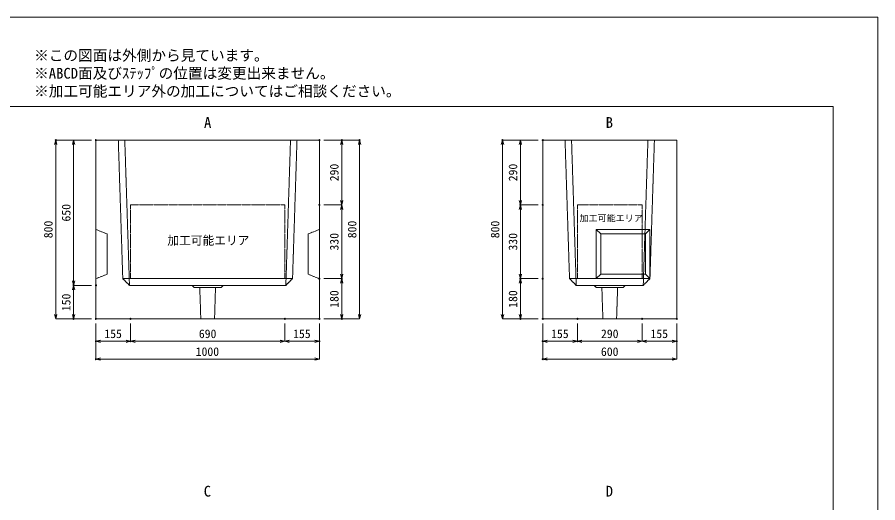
# Model space of a CAD drawing. Units: millimetres, scale not verified. Extents: x -2970 to 2970, y -2100 to 2100.
# Drawn here: x -883 to 2970, y -73 to 2100 of the extents above; entities that cross this region are included whole.
import ezdxf
from ezdxf.enums import TextEntityAlignment as Align

# ---------------------------------------------------------------- set-up
doc = ezdxf.new("R2010")
doc.units = ezdxf.units.MM
doc.header["$LTSCALE"] = 10
doc.header["$PDMODE"] = 32
doc.header["$PDSIZE"] = 5
doc.linetypes.add('LONG_DASHED1', pattern=[7, 6, -1])
doc.linetypes.add('LONG_DOUBLE_CHAIN', pattern=[21.8, 18, -1, 0.6, -0.6, 0.6, -1])
for name, color, linetype, lineweight in [('0-0_D-TTL', 7, 'Continuous', 9), ('0-1_Defpoints', 7, 'Continuous', 9), ('0-3_D-TTL-TXT', 7, 'Continuous', 9), ('0-4_D-STR-TXT', 7, 'Continuous', 9), ('0-5_D-STR-STR5', 1, 'LONG_DOUBLE_CHAIN', 9), ('0-6_D-STR-DIM', 3, 'Continuous', 9), ('0-7_0', 7, 'Continuous', 9), ('0-8_D-STR', 7, 'LONG_DASHED1', 9)]:
    doc.layers.add(name, color=color, linetype=linetype, lineweight=lineweight)
doc.styles.add('ＭＳ ゴシック', font='')
doc.styles.get('ＭＳ ゴシック').set_extended_font_data('MS Gothic')

# ---------------------------------------------------------------- blocks, each defined once
blk = doc.blocks.new('A$C4DE05FD1')
at = {"layer": '0-0_D-TTL', "color": 134}
for p, q in [((2000, 38000), (57400, 38000)), ((57400, 38000), (57400, 2000))]:
    blk.add_line(p, q, dxfattribs=at)
at = {"layer": '0-1_Defpoints', "color": 134}
for p, q in [((0, 42000), (59400, 42000)), ((59400, 42000), (59400, 0))]:
    blk.add_line(p, q, dxfattribs=at)
at = {"layer": '0-3_D-TTL-TXT', "style": 'ＭＳ ゴシック'}
for s, p in [('※この図面は外側から見ています。', (21630.5, 39907.8)), ('※ABCD面及びｽﾃｯﾌﾟの位置は変更出来ません。', (21630.5, 39107.8)), ('※加工可能エリア外の加工についてはご相談ください。', (21630.5, 38307.8))]:
    blk.add_text(s, height=481.1, dxfattribs=at).set_placement(p, align=Align.BOTTOM_LEFT)
blk = doc.blocks.new('_Open30')
at = {"layer": '0-7_0'}
blk.add_line((0, 0), (-10, 0), dxfattribs=at)
blk.add_lwpolyline([(-10, 2.679), (0, 0), (-10, -2.679)], dxfattribs=at)
blk = doc.blocks.new('A$C31CA379A')
at = {"layer": '0-4_D-STR-TXT', "style": 'ＭＳ ゴシック'}
for s, p in [('A', (-162.9, -1095.3)), ('B', (17819.3, -1095.3)), ('C', (-175.7, -17595.3)), ('D', (17819.3, -17595.3))]:
    blk.add_text(s, height=481.1, dxfattribs=at).set_placement(p, align=Align.BOTTOM_LEFT)
blk = doc.blocks.new('A$C642814E3')
at = {"layer": '0-5_D-STR-STR5'}
for points in [[(3450, -2900), (-3450, -2900), (-3450, -6200)], [(3450, -2900), (3450, -6200), (-3450, -6200)]]:
    blk.add_lwpolyline(points, dxfattribs=at)
at = {"layer": '0-8_D-STR', "linetype": 'Continuous'}
for p, q in [((-5000, 0), (-5000, -8000)), ((-5000, 0), (5000, 0)), ((5000, 0), (5000, -8000)), ((-5000, -8000), (5000, -8000))]:
    blk.add_line(p, q, dxfattribs=at)
at = {"layer": '0-8_D-STR'}
for p, q in [((-4000, 0), (-3800, -6200)), ((-3709.7, 0), (-3500, -6500)), ((3709.7, 0), (3500, -6500)), ((4000, 0), (3800, -6200)), ((-5000, -6200), (-4500, -6000)), ((5000, -6200), (4500, -6000)), ((3800, -6200), (-3800, -6200)), ((-600, -6590), (-700, -6500)), ((600, -6590), (700, -6500)), ((3500, -6500), (3800, -6200)), ((600, -6590), (-600, -6590)), ((-307.5, -8000), (-352.5, -6590)), ((307.5, -8000), (352.5, -6590))]:
    blk.add_line(p, q, dxfattribs=at)
for points in [[(-4500, -6000), (-4500, -4200), (-5000, -4000)], [(4500, -6000), (4500, -4200), (5000, -4000)], [(3500, -6500), (-3500, -6500), (-3800, -6200)]]:
    blk.add_lwpolyline(points, dxfattribs=at)
blk = doc.blocks.new('A$C64AB3010')
at = {"layer": '0-5_D-STR-STR5'}
for p, q in [((1450, -2900), (1450, -6200)), ((1450, -6200), (-1450, -6200))]:
    blk.add_line(p, q, dxfattribs=at)
blk.add_lwpolyline([(1450, -2900), (-1450, -2900), (-1450, -6200)], dxfattribs=at)
at = {"layer": '0-8_D-STR', "linetype": 'Continuous'}
for p, q in [((-3000, 0), (-3000, -8000)), ((-3000, 0), (3000, 0)), ((3000, 0), (3000, -8000)), ((-400, -4200), (-600, -4000)), ((1600, -4200), (1800, -4000)), ((-600, -6200), (-400, -6000)), ((1600, -6000), (1800, -6200)), ((-3000, -8000), (3000, -8000))]:
    blk.add_line(p, q, dxfattribs=at)
at = {"layer": '0-8_D-STR'}
for p, q in [((-2000, 0), (-1800, -6200)), ((-1709.7, 0), (-1500, -6500)), ((1709.7, 0), (1500, -6500)), ((2000, 0), (1800, -6200)), ((-1500, -6500), (-1800, -6200)), ((1800, -6200), (-1800, -6200)), ((1500, -6500), (-1500, -6500)), ((-600, -6590), (-700, -6500)), ((600, -6590), (700, -6500)), ((1500, -6500), (1800, -6200)), ((-600, -6590), (600, -6590)), ((-307.5, -8000), (-352.5, -6590)), ((307.5, -8000), (352.5, -6590))]:
    blk.add_line(p, q, dxfattribs=at)
at = {"layer": '0-8_D-STR', "linetype": 'Continuous'}
for points in [[(-600, -4000), (-600, -6200), (1800, -6200), (1800, -4000)], [(1600, -6000), (1600, -4200), (-400, -4200), (-400, -6000)]]:
    blk.add_lwpolyline(points, close=True, dxfattribs=at)

msp = doc.modelspace()

# ---------------------------------------------------------------- linework, layer by layer
at = {"layer": '0-1_Defpoints'}
for p in [(-710, 1550), (-530, 1550), (470, 1550), (570, 1550), (650, 1550), (1290, 1550), (1470, 1550), (1470, 1550), (470, 1260), (1370, 1260), (1470, 1260), (1470, 1260), (470, 930), (570, 930), (1370, 930), (1470, 930), (-630, 900), (-530, 900), (-630, 750), (-530, 750), (-375, 750), (315, 750), (470, 750), (570, 750), (1370, 750), (1470, 750), (1470, 750), (1625, 750), (1915, 750), (2070, 750), (-530, 650), (-375, 650), (470, 650), (1470, 650), (1625, 650), (2070, 650), (-530, 570), (1470, 570)]:
    msp.add_point(p, dxfattribs=at)
at = {"layer": '0-6_D-STR-DIM'}
for p, q in [((-550, 1550), (-710, 1550)), ((-550, 1550), (-630, 1550)), ((490, 1550), (570, 1550)), ((490, 1550), (650, 1550)), ((1450, 1550), (1290, 1550)), ((1450, 1550), (1370, 1550)), ((-710, 770), (-710, 1530)), ((-630, 1530), (-630, 920)), ((570, 1280), (570, 1530)), ((650, 770), (650, 1530)), ((1290, 770), (1290, 1530)), ((1370, 1530), (1370, 1280)), ((490, 1260), (570, 1260)), ((490, 1260), (570, 1260)), ((570, 1240), (570, 950)), ((1450, 1260), (1370, 1260)), ((1450, 1260), (1370, 1260)), ((1370, 1240), (1370, 950)), ((490, 930), (570, 930)), ((490, 930), (570, 930)), ((1450, 930), (1370, 930)), ((1450, 930), (1370, 930)), ((-550, 900), (-630, 900)), ((-550, 900), (-630, 900)), ((570, 910), (570, 770)), ((1370, 910), (1370, 770)), ((-630, 880), (-630, 770)), ((-550, 750), (-710, 750)), ((-550, 750), (-630, 750)), ((490, 750), (570, 750)), ((490, 750), (650, 750)), ((1450, 750), (1290, 750)), ((1450, 750), (1370, 750)), ((-530, 730), (-530, 570)), ((-530, 730), (-530, 650)), ((-375, 730), (-375, 650)), ((-375, 730), (-375, 650)), ((315, 730), (315, 650)), ((315, 730), (315, 650)), ((470, 730), (470, 650)), ((470, 730), (470, 570)), ((1470, 730), (1470, 570)), ((1470, 730), (1470, 650)), ((1625, 730), (1625, 650)), ((1625, 730), (1625, 650)), ((1915, 730), (1915, 650)), ((1915, 730), (1915, 650)), ((2070, 730), (2070, 650)), ((2070, 730), (2070, 570)), ((-395, 650), (-510, 650)), ((295, 650), (-355, 650)), ((335, 650), (450, 650)), ((1605, 650), (1490, 650)), ((1895, 650), (1645, 650)), ((1935, 650), (2050, 650)), ((450, 570), (-510, 570)), ((2050, 570), (1490, 570))]:
    msp.add_line(p, q, dxfattribs=at)

# ---------------------------------------------------------------- block references
at = {"layer": '0-0_D-TTL', "xscale": 0.1, "yscale": 0.1}
msp.add_blockref('A$C4DE05FD1', (-2970, -2100), dxfattribs=at)
at = {"layer": '0-4_D-STR-TXT', "xscale": 0.1, "yscale": 0.1}
msp.add_blockref('A$C31CA379A', (-30, 1700), dxfattribs=at)
at = {"layer": '0-6_D-STR-DIM', "xscale": 2, "yscale": 2}
for p, rotation in [((-710, 1550), 90), ((-630, 1550), 90), ((570, 1550), 90), ((650, 1550), 90), ((1290, 1550), 90), ((1370, 1550), 90), ((570, 1260), 270), ((1370, 1260), 270), ((570, 1260), 90), ((1370, 1260), 90), ((570, 930), 270), ((570, 930), 90), ((1370, 930), 270), ((1370, 930), 90), ((-630, 900), 270), ((-630, 900), 90), ((-710, 750), 270), ((-630, 750), 270), ((570, 750), 270), ((650, 750), 270), ((1290, 750), 270), ((1370, 750), 270), ((-530, 650), 180), ((-375, 650), 180), ((315, 650), 180), ((1470, 650), 180), ((1625, 650), 180), ((1915, 650), 180), ((-530, 570), 180), ((1470, 570), 180)]:
    msp.add_blockref('_Open30', p, dxfattribs=dict(at, rotation=rotation))
for p in [(-375, 650), (315, 650), (470, 650), (1625, 650), (1915, 650), (2070, 650), (470, 570), (2070, 570)]:
    msp.add_blockref('_Open30', p, dxfattribs=at)
at = {"layer": '0-8_D-STR', "xscale": 0.1, "yscale": 0.1}
for name, p in [('A$C642814E3', (-30, 1550)), ('A$C64AB3010', (1770, 1550))]:
    msp.add_blockref(name, p, dxfattribs=at)

# ---------------------------------------------------------------- texts
at = {"layer": '0-5_D-STR-STR5', "style": 'ＭＳ ゴシック'}
for height, p in [(28.89, (1634.77, 1177.49)), (38.49, (-210.48, 1070.17))]:
    msp.add_text('加工可能エリア', height=height, dxfattribs=at).set_placement(p, align=Align.BOTTOM_LEFT)
at = {"layer": '0-6_D-STR-DIM', "style": 'ＭＳ ゴシック'}
for s, p in [('290', (567.4, 1365.8)), ('290', (1367.4, 1365.8)), ('650', (-632.6, 1185.6)), ('800', (-712.6, 1110.9)), ('800', (647.4, 1110.9)), ('800', (1287.4, 1110.9)), ('330', (567.4, 1055.9)), ('330', (1367.4, 1055.9)), ('150', (-632.6, 784.48)), ('180', (567.4, 799.48)), ('180', (1367.4, 799.48))]:
    msp.add_text(s, height=38.49, rotation=90, dxfattribs=at).set_placement(p, align=Align.BOTTOM_LEFT)
for s, p in [('155', (-492.5, 652.6)), ('690', (-69.4, 652.6)), ('155', (352.5, 652.6)), ('155', (1507.5, 652.6)), ('290', (1730.8, 652.6)), ('155', (1952.5, 652.6)), ('1000', (-83.52, 572.6)), ('600', (1730.6, 572.6))]:
    msp.add_text(s, height=38.49, dxfattribs=at).set_placement(p, align=Align.BOTTOM_LEFT)

doc.saveas('drawing.dxf')
